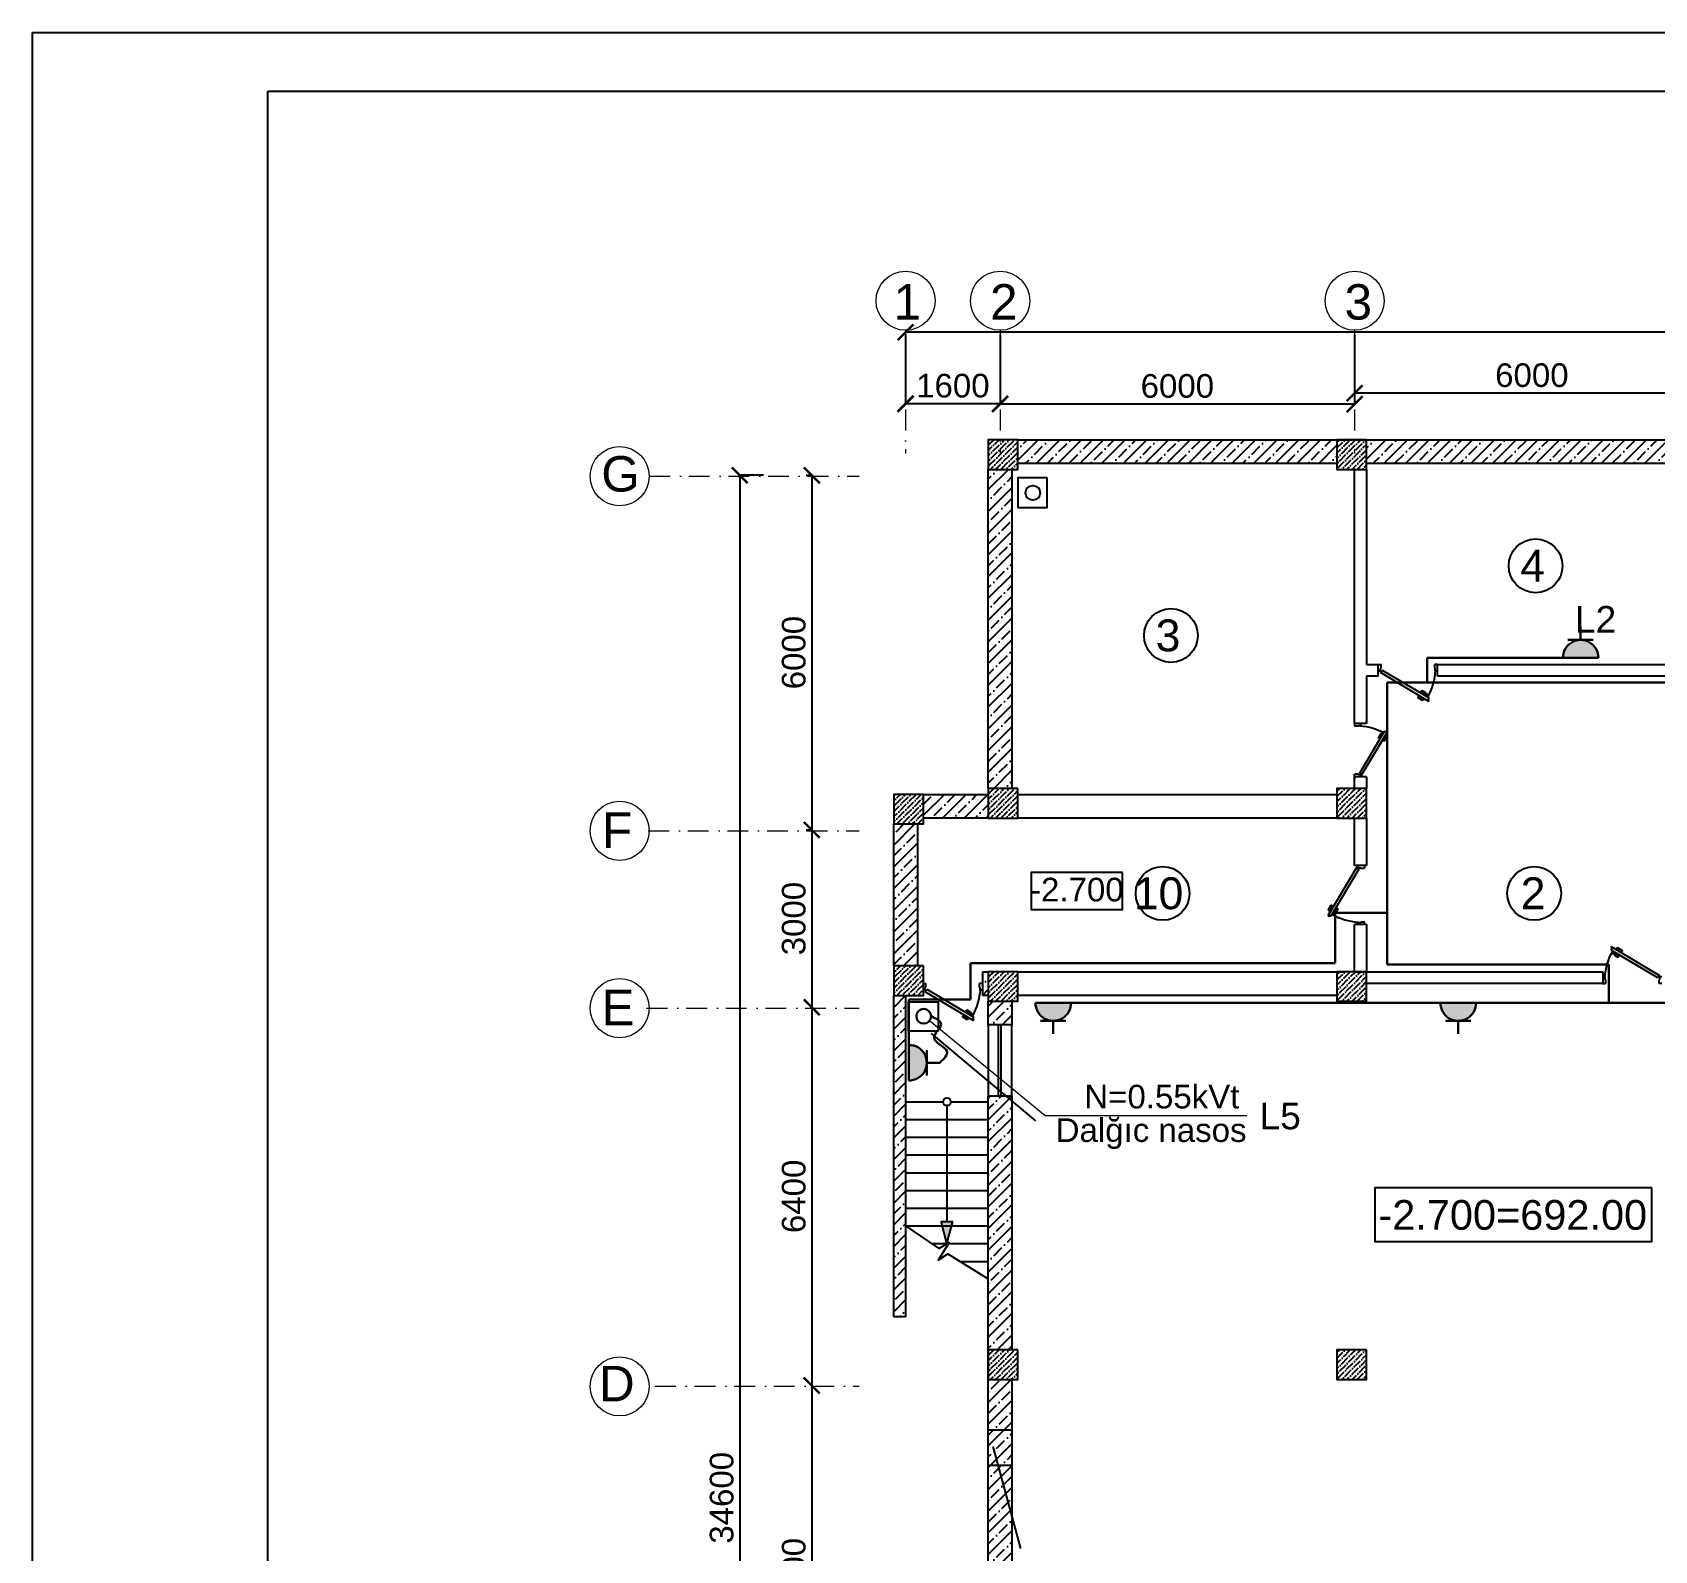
# Model space of a CAD drawing. Header units: millimetres. Extents: x 42452 to 2852333, y -419346 to 834876.
# Drawn here: x 2415634 to 2443090, y 450404 to 476089 of the extents above; entities that cross this region are included whole.
import ezdxf

# ---------------------------------------------------------------- set-up
doc = ezdxf.new("R2010")
doc.units = ezdxf.units.MM
doc.linetypes.add('Штрихпунктирная', pattern=[670.277762, 352.777767, -176.388884, 0, -141.111112])
for name, color, linetype, lineweight in [('-Sloy', 30, 'Continuous', 50), ('c_dv_l x_tti-25_Ном._пера__21_Ном._пера__21', 7, 'Continuous', 30), ('memar', 7, 'Continuous', 25), ('ДВЕРИ', 7, 'Continuous', 5), ('надписи', 5, 'Continuous', 30), ('розетки10А_1Р54', 94, 'Continuous', 30), ('Соедин_роз', 94, 'Continuous', 30)]:
    doc.layers.add(name, color=color, linetype=linetype, lineweight=lineweight)
doc.styles.add('Arial-300', font='arial.ttf', dxfattribs={"height": 300})
doc.styles.get("Standard").update_dxf_attribs({"font": 'arial.ttf'})
doc.styles.add('СГЕНЕРИР_СТИЛЬ_1', font='arial.ttf')
doc.dimstyles.new('razmeri a-g', dxfattribs={"dimtxt": 400, "dimasz": 270, "dimexe": 1.25, "dimexo": 0.625, "dimgap": 100, "dimtad": 1, "dimdec": 0, "dimtxsty": 'Standard', "dimblk": 'ARCHTICK', "dimcen": 2.5, "dimadec": 0, "dimazin": 0, "dimtfac": 1, "dimtdec": 0, "dimtmove": 0, "dimatfit": 3, "dimfxl": 1, "dimarcsym": 0})
pattern_1 = [(45, (3114210.17, 1822530.26), (-183.847756, 183.847756), []), (45, (3114118.24, 1822622.2), (-183.847756, 183.847756), [194.999993, -64.999998, 0, -64.999998])]

# ---------------------------------------------------------------- blocks, each defined once
blk = doc.blocks.new('qapi 700')
at = {"layer": 'ДВЕРИ', "color": 251, "lineweight": 25, "true_color": 0x636466}
for p, q in [((1281620, 90086), (1281659, 90086)), ((1281620, 89997), (1281651, 89997)), ((1281651, 89997), (1281651, 90034)), ((1281651, 90034), (1281659, 90034)), ((1281659, 90034), (1281659, 90086)), ((1282368, 90010), (1281735, 89633)), ((1282395, 89980), (1281741, 89591)), ((1282382, 89987), (1282368, 90010)), ((1282420, 90086), (1282380, 90086)), ((1282380, 90034), (1282380, 90085)), ((1282388, 90034), (1282380, 90034)), ((1282388, 89991), (1282382, 89987)), ((1282388, 89997), (1282388, 90034)), ((1282420, 89997), (1282388, 89997)), ((1282420, 89997), (1282388, 89997)), ((1282395, 89980), (1282388, 89991)), ((1281775, 89698), (1281826, 89728)), ((1281835, 89712), (1281794, 89687)), ((1281836, 89725), (1281838, 89722)), ((1281733, 89605), (1281747, 89613)), ((1281741, 89591), (1281733, 89605)), ((1281747, 89613), (1281735, 89633)), ((1281812, 89685), (1281762, 89656)), ((1281762, 89656), (1281765, 89651)), ((1281776, 89665), (1281770, 89676)), ((1281785, 89617), (1281787, 89613)), ((1281787, 89613), (1281837, 89642)), ((1281792, 89676), (1281793, 89674)), ((1281802, 89622), (1281809, 89609)), ((1281814, 89681), (1281812, 89685)), ((1281820, 89629), (1281818, 89631)), ((1281872, 89650), (1281831, 89626)), ((1281831, 89604), (1281881, 89634)), ((1281837, 89642), (1281835, 89646)), ((1281884, 89645), (1281883, 89647))]:
    blk.add_line(p, q, dxfattribs=at)
for centre, radius, start, end in [((1282471, 90052), 821, 183.4077, 209.5706), ((1281783, 89684), 15.9, 120.7133, 210.7133), ((1281830, 89721), 7.94, 30.7133, 120.7133), ((1281831, 89718), 7.94, 300.7133, 30.7133), ((1281798, 89680), 7.94, 120.7133, 210.7133), ((1281823, 89617), 15.9, 210.7133, 300.7133), ((1281827, 89633), 7.94, 210.7133, 300.7133), ((1281876, 89643), 7.94, 30.7133, 120.7133), ((1281877, 89641), 7.94, 300.7133, 30.7133)]:
    blk.add_arc(centre, radius, start, end, dxfattribs=at)
blk = doc.blocks.new('_ArchTick')
at = {"color": 0, "linetype": 'ByBlock', "const_width": 0.15}
blk.add_lwpolyline([(-0.5, -0.5), (0.5, 0.5)], dxfattribs=at)
blk = doc.blocks.new('*D138')
at = {"layer": 'Defpoints', "color": 0, "lineweight": 30, "transparency": 16777216}
for p in [(2430413, 471016), (2430413, 471016), (2475613, 471016)]:
    blk.add_point(p, dxfattribs=at)
at = {"layer": 'memar', "color": 0, "lineweight": -2, "transparency": 16777216}
for p, q in [((2430413, 471017), (2430413, 471018)), ((2475613, 471016), (2430413, 471016)), ((2475613, 471017), (2475613, 471018))]:
    blk.add_line(p, q, dxfattribs=at)
at = {"layer": 'memar', "color": 0, "lineweight": -2, "transparency": 16777216, "xscale": 270, "yscale": 270, "zscale": 270, "rotation": 180}
blk.add_blockref('_ArchTick', (2430413, 471016), dxfattribs=at)
at = {"layer": 'memar', "color": 0, "lineweight": -2, "transparency": 16777216, "xscale": 270, "yscale": 270, "zscale": 270}
blk.add_blockref('_ArchTick', (2475613, 471016), dxfattribs=at)
at = {"layer": 'memar', "color": 0, "lineweight": 15, "transparency": 16777216, "insert": (2453013, 471321), "char_height": 400, "attachment_point": 5}
blk.add_mtext('45200', dxfattribs=at)
blk = doc.blocks.new('*D142')
at = {"layer": 'Defpoints', "color": 0, "lineweight": 30, "transparency": 16777216}
for p in [(2438013, 470981), (2444013, 470993), (2438013, 469984)]:
    blk.add_point(p, dxfattribs=at)
at = {"layer": 'memar', "color": 0, "lineweight": -2, "transparency": 16777216}
for p, q in [((2438013, 470980), (2438013, 469983)), ((2444013, 470992), (2444013, 469983)), ((2444013, 469984), (2438013, 469984))]:
    blk.add_line(p, q, dxfattribs=at)
at = {"layer": 'memar', "color": 0, "lineweight": -2, "transparency": 16777216, "xscale": 270, "yscale": 270, "zscale": 270, "rotation": 180}
blk.add_blockref('_ArchTick', (2438013, 469984), dxfattribs=at)
at = {"layer": 'memar', "color": 0, "lineweight": -2, "transparency": 16777216, "xscale": 270, "yscale": 270, "zscale": 270}
blk.add_blockref('_ArchTick', (2444013, 469984), dxfattribs=at)
at = {"layer": 'memar', "color": 0, "lineweight": 15, "transparency": 16777216, "insert": (2441013, 470288), "char_height": 400, "attachment_point": 5}
blk.add_mtext('6000', dxfattribs=at)
blk = doc.blocks.new('*D143')
at = {"layer": 'Defpoints', "color": 0, "lineweight": 30, "transparency": 16777216}
for p in [(2432013, 470981), (2438013, 470981), (2432013, 469801)]:
    blk.add_point(p, dxfattribs=at)
at = {"layer": 'memar', "color": 0, "lineweight": -2, "transparency": 16777216}
for p, q in [((2432013, 470980), (2432013, 469800)), ((2438013, 470980), (2438013, 469800)), ((2438013, 469801), (2432013, 469801))]:
    blk.add_line(p, q, dxfattribs=at)
at = {"layer": 'memar', "color": 0, "lineweight": -2, "transparency": 16777216, "xscale": 270, "yscale": 270, "zscale": 270, "rotation": 180}
blk.add_blockref('_ArchTick', (2432013, 469801), dxfattribs=at)
at = {"layer": 'memar', "color": 0, "lineweight": -2, "transparency": 16777216, "xscale": 270, "yscale": 270, "zscale": 270}
blk.add_blockref('_ArchTick', (2438013, 469801), dxfattribs=at)
at = {"layer": 'memar', "color": 0, "lineweight": 15, "transparency": 16777216, "insert": (2435013, 470106), "char_height": 400, "attachment_point": 5}
blk.add_mtext('6000', dxfattribs=at)
blk = doc.blocks.new('*D144')
at = {"layer": 'Defpoints', "color": 0, "lineweight": 30, "transparency": 16777216}
for p in [(2430413, 470981), (2432013, 470981), (2430413, 469807)]:
    blk.add_point(p, dxfattribs=at)
at = {"layer": 'memar', "color": 0, "lineweight": -2, "transparency": 16777216}
for p, q in [((2430413, 470980), (2430413, 469806)), ((2432013, 470980), (2432013, 469806)), ((2432013, 469807), (2430413, 469807))]:
    blk.add_line(p, q, dxfattribs=at)
at = {"layer": 'memar', "color": 0, "lineweight": -2, "transparency": 16777216, "xscale": 270, "yscale": 270, "zscale": 270, "rotation": 180}
blk.add_blockref('_ArchTick', (2430413, 469807), dxfattribs=at)
at = {"layer": 'memar', "color": 0, "lineweight": -2, "transparency": 16777216, "xscale": 270, "yscale": 270, "zscale": 270}
blk.add_blockref('_ArchTick', (2432013, 469807), dxfattribs=at)
at = {"layer": 'memar', "color": 0, "lineweight": 15, "transparency": 16777216, "insert": (2431213, 470111), "char_height": 400, "attachment_point": 5}
blk.add_mtext('1600', dxfattribs=at)
blk = doc.blocks.new('*D119')
at = {"layer": 'Defpoints', "color": 0, "lineweight": 30, "transparency": 16777216}
for p in [(2428010, 468597), (2427605, 433998), (2428010, 433998)]:
    blk.add_point(p, dxfattribs=at)
at = {"layer": 'memar', "color": 0, "lineweight": -2, "transparency": 16777216}
for p, q in [((2428009, 468597), (2427604, 468597)), ((2427605, 468597), (2427605, 433998)), ((2428009, 433998), (2427604, 433998))]:
    blk.add_line(p, q, dxfattribs=at)
at = {"layer": 'memar', "color": 0, "lineweight": -2, "transparency": 16777216, "xscale": 270, "yscale": 270, "zscale": 270}
for p, rotation in [((2427605, 468597), 90), ((2427605, 433998), 270)]:
    blk.add_blockref('_ArchTick', p, dxfattribs=dict(at, rotation=rotation))
at = {"layer": 'memar', "color": 0, "lineweight": 15, "transparency": 16777216, "insert": (2427301, 451297), "char_height": 400, "attachment_point": 5, "rotation": 90}
blk.add_mtext('34600', dxfattribs=at)
blk = doc.blocks.new('*D120')
at = {"layer": 'Defpoints', "color": 0, "lineweight": 30, "transparency": 16777216}
for p in [(2428727, 468597), (2428727, 462597), (2428825, 462597)]:
    blk.add_point(p, dxfattribs=at)
at = {"layer": 'memar', "color": 0, "lineweight": -2, "transparency": 16777216}
for p, q in [((2428728, 468597), (2428826, 468597)), ((2428825, 468597), (2428825, 462597)), ((2428728, 462597), (2428826, 462597))]:
    blk.add_line(p, q, dxfattribs=at)
at = {"layer": 'memar', "color": 0, "lineweight": -2, "transparency": 16777216, "xscale": 270, "yscale": 270, "zscale": 270}
for p, rotation in [((2428825, 468597), 90), ((2428825, 462597), 270)]:
    blk.add_blockref('_ArchTick', p, dxfattribs=dict(at, rotation=rotation))
at = {"layer": 'memar', "color": 0, "lineweight": 15, "transparency": 16777216, "insert": (2428521, 465597), "char_height": 400, "attachment_point": 5, "rotation": 90}
blk.add_mtext('6000', dxfattribs=at)
blk = doc.blocks.new('*D121')
at = {"layer": 'Defpoints', "color": 0, "lineweight": 30, "transparency": 16777216}
for p in [(2428727, 462597), (2428825, 459597), (2428825, 459597)]:
    blk.add_point(p, dxfattribs=at)
at = {"layer": 'memar', "color": 0, "lineweight": -2, "transparency": 16777216}
for p, q in [((2428728, 462597), (2428826, 462597)), ((2428825, 462597), (2428825, 459597)), ((2428826, 459597), (2428826, 459597))]:
    blk.add_line(p, q, dxfattribs=at)
at = {"layer": 'memar', "color": 0, "lineweight": -2, "transparency": 16777216, "xscale": 270, "yscale": 270, "zscale": 270}
for p, rotation in [((2428825, 462597), 90), ((2428825, 459597), 270)]:
    blk.add_blockref('_ArchTick', p, dxfattribs=dict(at, rotation=rotation))
at = {"layer": 'memar', "color": 0, "lineweight": 15, "transparency": 16777216, "insert": (2428521, 461097), "char_height": 400, "attachment_point": 5, "rotation": 90}
blk.add_mtext('3000', dxfattribs=at)
blk = doc.blocks.new('*D122')
at = {"layer": 'Defpoints', "color": 0, "lineweight": 30, "transparency": 16777216}
for p in [(2428825, 459597), (2428825, 453197), (2428825, 453197)]:
    blk.add_point(p, dxfattribs=at)
at = {"layer": 'memar', "color": 0, "lineweight": -2, "transparency": 16777216}
for p, q in [((2428825, 459597), (2428825, 453197)), ((2428826, 459597), (2428826, 459597)), ((2428826, 453197), (2428826, 453197))]:
    blk.add_line(p, q, dxfattribs=at)
at = {"layer": 'memar', "color": 0, "lineweight": -2, "transparency": 16777216, "xscale": 270, "yscale": 270, "zscale": 270}
for p, rotation in [((2428825, 459597), 90), ((2428825, 453197), 270)]:
    blk.add_blockref('_ArchTick', p, dxfattribs=dict(at, rotation=rotation))
at = {"layer": 'memar', "color": 0, "lineweight": 15, "transparency": 16777216, "insert": (2428521, 456397), "char_height": 400, "attachment_point": 5, "rotation": 90}
blk.add_mtext('6400', dxfattribs=at)
blk = doc.blocks.new('*D123')
at = {"layer": 'Defpoints', "color": 0, "lineweight": 30, "transparency": 16777216}
for p in [(2428825, 453197), (2428352, 446797), (2428825, 446797)]:
    blk.add_point(p, dxfattribs=at)
at = {"layer": 'memar', "color": 0, "lineweight": -2, "transparency": 16777216}
for p, q in [((2428825, 453197), (2428825, 446797)), ((2428826, 453197), (2428826, 453197)), ((2428353, 446797), (2428826, 446797))]:
    blk.add_line(p, q, dxfattribs=at)
at = {"layer": 'memar', "color": 0, "lineweight": -2, "transparency": 16777216, "xscale": 270, "yscale": 270, "zscale": 270}
for p, rotation in [((2428825, 453197), 90), ((2428825, 446797), 270)]:
    blk.add_blockref('_ArchTick', p, dxfattribs=dict(at, rotation=rotation))
at = {"layer": 'memar', "color": 0, "lineweight": 15, "transparency": 16777216, "insert": (2428521, 449997), "char_height": 400, "attachment_point": 5, "rotation": 90}
blk.add_mtext('6400', dxfattribs=at)
blk = doc.blocks.new('10А_1Р54')
at = {"layer": 'розетки10А_1Р54'}
h = blk.add_hatch(color=256, dxfattribs=at)
h.paths.add_polyline_path([(0, 305, 0.419025), (-300, 0), (0, 0)])
h.paths.add_polyline_path([(0, 305), (0, 0), (300, 0, 0.419025)])
for p, q in [((-215, 305), (215, 305)), ((0, 305), (0, 524)), ((-300, 0), (300, 0))]:
    blk.add_line(p, q, dxfattribs=at)
blk.add_arc((0, 5), 300, 359.0604, 180.9396, dxfattribs=at)

msp = doc.modelspace()

# ---------------------------------------------------------------- hatches: boundary and pattern name
at = {"layer": 'memar', "lineweight": 25}
h = msp.add_hatch(dxfattribs=at)
h.set_pattern_fill('ANSI36', color=256, scale=500)
h.set_pattern_definition([(45, (838844.71, 2751611.143), (33.1456304, 121.533978), [156.25, -31.25, 0, -31.25])])
h.paths.add_polyline_path([(2431813.10981, 469197.47943), (2431813.10981, 468697.47943), (2432313.10981, 468697.47943), (2432313.10981, 469197.47943)])
at = {"layer": 'memar', "linetype": 'Continuous', "lineweight": 25, "true_color": 0x000000}
h = msp.add_hatch(dxfattribs=at)
h.set_pattern_fill('ЖЕЛЕЗОБЕТОН', color=18, style=0, pattern_type=2)
h.set_pattern_definition(pattern_1)
h.paths.add_polyline_path([(2432313.10981, 468797.47943), (2432313.10981, 469197.47943), (2437713.30474, 469197.47943), (2437713.30474, 468797.47943)])
at = {"layer": 'memar', "lineweight": 25}
h = msp.add_hatch(dxfattribs=at)
h.set_pattern_fill('ANSI36', color=256, scale=500)
h.set_pattern_definition([(45, (832944.517, 2751611.143), (33.1456304, 121.533978), [156.25, -31.25, 0, -31.25])])
h.paths.add_polyline_path([(2437713.30474, 469197.47943), (2437713.30474, 468697.47943), (2438213.30474, 468697.47943), (2438213.30474, 469197.47943)])
at = {"layer": 'memar', "linetype": 'Continuous', "lineweight": 25, "true_color": 0x000000}
h = msp.add_hatch(dxfattribs=at)
h.set_pattern_fill('ЖЕЛЕЗОБЕТОН', color=18, style=0, pattern_type=2)
h.set_pattern_definition(pattern_1)
h.paths.add_polyline_path([(2438213.30474, 468797.47943), (2438213.30474, 469197.47943), (2443763.10981, 469197.47943), (2443763.10981, 468797.47943)])
h = msp.add_hatch(dxfattribs=at)
h.set_pattern_fill('ЖЕЛЕЗОБЕТОН', color=18, style=0, pattern_type=2)
h.set_pattern_definition(pattern_1)
h.paths.add_polyline_path([(2432213.30474, 463297.47374), (2431813.30474, 463297.47374), (2431813.30474, 468697.47943), (2432213.30474, 468697.47943)])
at = {"layer": 'memar', "lineweight": 25}
h = msp.add_hatch(dxfattribs=at)
h.set_pattern_fill('ANSI36', color=256, scale=500)
h.set_pattern_definition([(45, (840444.517, 2745611.14), (33.1456304, 121.533978), [156.25, -31.25, 0, -31.25])])
h.paths.add_polyline_path([(2430213.30474, 463197.47374), (2430213.30474, 462697.47374), (2430713.30474, 462697.47374), (2430713.30474, 463197.47374)])
at = {"layer": 'memar', "linetype": 'Continuous', "lineweight": 25, "true_color": 0x000000}
h = msp.add_hatch(dxfattribs=at)
h.set_pattern_fill('ЖЕЛЕЗОБЕТОН', color=18, style=0, pattern_type=2)
h.set_pattern_definition(pattern_1)
h.paths.add_polyline_path([(2430713.10981, 462797.47374), (2430713.10981, 463197.47374), (2431813.28611, 463197.47374), (2431813.28611, 462797.47374)])
at = {"layer": 'memar', "lineweight": 25}
h = msp.add_hatch(dxfattribs=at)
h.set_pattern_fill('ANSI36', color=256, scale=500)
h.set_pattern_definition([(45, (838844.517, 2745711.14), (33.1456304, 121.533978), [156.25, -31.25, 0, -31.25])])
h.paths.add_polyline_path([(2431813.30474, 463297.47374), (2431813.30474, 462797.47374), (2432313.30474, 462797.47374), (2432313.30474, 463297.47374)])
h = msp.add_hatch(dxfattribs=at)
h.set_pattern_fill('ANSI36', color=256, scale=500)
h.set_pattern_definition([(45, (832944.517, 2745711.14), (33.1456304, 121.533978), [156.25, -31.25, 0, -31.25])])
h.paths.add_polyline_path([(2437713.30474, 463297.47374), (2437713.30474, 462797.47374), (2438213.30474, 462797.47374), (2438213.30474, 463297.47374)])
at = {"layer": 'memar', "linetype": 'Continuous', "lineweight": 25, "true_color": 0x000000}
h = msp.add_hatch(dxfattribs=at)
h.set_pattern_fill('ЖЕЛЕЗОБЕТОН', color=18, style=0, pattern_type=2)
h.set_pattern_definition(pattern_1)
h.paths.add_polyline_path([(2430613.10996, 460297.47374), (2430213.30474, 460297.47374), (2430213.30474, 462697.47374), (2430613.10996, 462697.47374)])
at = {"layer": 'memar', "lineweight": 25}
h = msp.add_hatch(dxfattribs=at)
h.set_pattern_fill('ANSI36', color=256, scale=500)
h.set_pattern_definition([(45, (840444.517, 2742711.14), (33.1456304, 121.533978), [156.25, -31.25, 0, -31.25])])
h.paths.add_polyline_path([(2430213.30474, 460297.47374), (2430213.30474, 459797.47374), (2430713.30474, 459797.47374), (2430713.30474, 460297.47374)])
at = {"layer": 'memar', "linetype": 'Continuous', "lineweight": 25, "true_color": 0x000000}
h = msp.add_hatch(dxfattribs=at)
h.set_pattern_fill('ЖЕЛЕЗОБЕТОН', color=18, style=0, pattern_type=2)
h.set_pattern_definition(pattern_1)
h.paths.add_polyline_path([(2431813.10981, 459797.47374), (2431713.30474, 459797.47374), (2431713.30474, 459912.47374), (2431713.30474, 460197.47374), (2431813.10981, 460197.47374)])
at = {"layer": 'memar', "lineweight": 25}
h = msp.add_hatch(dxfattribs=at)
h.set_pattern_fill('ANSI36', color=256, scale=500)
h.set_pattern_definition([(45, (838844.517, 2742611.14), (33.1456304, 121.533978), [156.25, -31.25, 0, -31.25])])
h.paths.add_polyline_path([(2431813.30474, 460197.47374), (2431813.30474, 459697.47374), (2432313.30474, 459697.47374), (2432313.30474, 460197.47374)])
h = msp.add_hatch(dxfattribs=at)
h.set_pattern_fill('ANSI36', color=256, scale=500)
h.set_pattern_definition([(45, (832944.71, 2742611.14), (33.1456304, 121.533978), [156.25, -31.25, 0, -31.25])])
h.paths.add_polyline_path([(2437713.10981, 460197.47374), (2437713.10981, 459697.47374), (2438213.10981, 459697.47374), (2438213.10981, 460197.47374)])
at = {"layer": 'memar', "linetype": 'Continuous', "lineweight": 25, "true_color": 0x000000}
h = msp.add_hatch(dxfattribs=at)
h.set_pattern_fill('ЖЕЛЕЗОБЕТОН', color=18, style=0, pattern_type=2)
h.set_pattern_definition([(45, (3159610.54, 1822530.26), (-183.847756, 183.847756), []), (45, (3159518.61, 1822622.2), (-183.847756, 183.847756), [194.999993, -64.999998, 0, -64.999998])])
h.paths.add_polyline_path([(2430213.10996, 459797.47374), (2430413.10996, 459797.47374), (2430413.10996, 454357.47374), (2430213.10996, 454357.47374)])
h = msp.add_hatch(dxfattribs=at)
h.set_pattern_fill('ЖЕЛЕЗОБЕТОН', color=18, style=0, pattern_type=2)
h.set_pattern_definition([(45, (3114210.17, 1822430.26), (-183.847756, 183.847756), []), (45, (3114118.24, 1822522.2), (-183.847756, 183.847756), [194.999993, -64.999998, 0, -64.999998])])
h.paths.add_polyline_path([(2431813.10996, 459697.47374), (2432213.10996, 459697.47374), (2432213.10996, 459297.47374), (2431983.10996, 459297.47374), (2431933.10996, 459297.47374), (2431813.10996, 459297.47374)])
h = msp.add_hatch(dxfattribs=at)
h.set_pattern_fill('ЖЕЛЕЗОБЕТОН', color=18, style=0, pattern_type=2)
h.set_pattern_definition(pattern_1)
h.paths.add_polyline_path([(2432213.10996, 453797.47374), (2431813.10996, 453797.47374), (2431813.10996, 458097.47374), (2431933.10996, 458097.47374), (2431983.10996, 458097.47374), (2432213.10996, 458097.47374)])
msp.add_hatch(color=18, dxfattribs=at).paths.add_polyline_path([(2431113.10981, 455597.47374), (2431213.10981, 455970.67874), (2431013.10981, 455970.67874)])
at = {"layer": 'memar', "lineweight": 25}
h = msp.add_hatch(dxfattribs=at)
h.set_pattern_fill('ANSI36', color=256, scale=500)
h.set_pattern_definition([(45, (838844.71, 2736211.14), (33.1456304, 121.533978), [156.25, -31.25, 0, -31.25])])
h.paths.add_polyline_path([(2431813.10996, 453797.47374), (2431813.10996, 453297.47374), (2432313.10996, 453297.47374), (2432313.10996, 453797.47374)])
h = msp.add_hatch(dxfattribs=at)
h.set_pattern_fill('ANSI36', color=256, scale=500)
h.set_pattern_definition([(45, (832944.71, 2736211.14), (33.1456304, 121.533978), [156.25, -31.25, 0, -31.25])])
h.paths.add_polyline_path([(2437713.10981, 453797.47374), (2437713.10981, 453297.47374), (2438213.10981, 453297.47374), (2438213.10981, 453797.47374)])
at = {"layer": 'memar', "linetype": 'Continuous', "lineweight": 25, "true_color": 0x000000}
h = msp.add_hatch(dxfattribs=at)
h.set_pattern_fill('ЖЕЛЕЗОБЕТОН', color=18, style=0, pattern_type=2)
h.set_pattern_definition(pattern_1)
h.paths.add_polyline_path([(2432213.10996, 447397.47374), (2431813.10996, 447397.47374), (2431813.10996, 453297.47374), (2432213.10996, 453297.47374)])

# ---------------------------------------------------------------- linework, layer by layer
at = {"color": 1, "lineweight": 15}
for p, q in [((2432773.04369, 457757.60886), (2430815.03487, 459365.60449)), ((2436189.32578, 457757.60886), (2432773.04369, 457757.60886))]:
    msp.add_line(p, q, dxfattribs=at)
at = {"color": 0}
msp.add_lwpolyline([(2430962.13204, 459190.71715), (2430462.13204, 459190.71715), (2430462.13204, 459690.71715), (2430962.13204, 459690.71715)], close=True, dxfattribs=at)
at = {"color": 0, "lineweight": 30}
msp.add_circle((2430719.03181, 459444.44607), 124.22794, dxfattribs=at)
at = {"layer": 'c_dv_l x_tti-25_Ном._пера__21_Ном._пера__21', "linetype": 'Continuous', "lineweight": 25, "flags": 128}
for points in [[(2415634.38163, 476089.14619), (2499241.93363, 476089.14619), (2499241.93363, 416966.66299), (2415634.38163, 416966.66299)], [(2419615.69363, 475093.81819), (2498246.60563, 475093.81819), (2498246.60563, 417961.99099), (2419615.69363, 417961.99099)]]:
    msp.add_lwpolyline(points, close=True, dxfattribs=at)
at = {"layer": 'memar', "linetype": 'Штрихпунктирная', "lineweight": 15}
for p, q in [((2426073.4413, 468582.97566), (2429629.47386, 468582.97566)), ((2426056.14553, 462582.96997), (2429629.47386, 462582.96997)), ((2426029.03362, 459582.96997), (2429629.47386, 459582.96997)), ((2426171.04703, 453182.96997), (2429629.47386, 453182.96997))]:
    msp.add_line(p, q, dxfattribs=at)
at = {"layer": 'memar', "color": 0, "lineweight": 25}
for p, q in [((2438413.49952, 465197.47374), (2438413.49952, 465397.47374)), ((2439413.49952, 465197.47374), (2439413.49952, 465397.47374)), ((2438013.49952, 464397.15345), (2438013.49952, 464434.15345)), ((2438098.49952, 464397.15345), (2438013.49952, 464397.15345)), ((2438213.49952, 464397.15345), (2438098.49952, 464397.15345)), ((2438213.49952, 464397.15345), (2438213.49952, 464434.15345)), ((2438013.49952, 463497.15345), (2438013.49952, 463460.15345)), ((2438098.49952, 463497.15345), (2438013.49952, 463497.15345)), ((2438213.49952, 463497.15345), (2438098.49952, 463497.15345)), ((2438213.49952, 463497.15345), (2438213.49952, 463460.15345)), ((2438213.49952, 461997.26479), (2438013.49952, 461997.26479)), ((2438213.49952, 460997.26479), (2438013.49952, 460997.26479)), ((2432203.02801, 452441.66598), (2431803.02801, 452441.66598)), ((2432213.30474, 451842.85653), (2431813.30474, 451842.85653))]:
    msp.add_line(p, q, dxfattribs=at)
at = {"layer": 'memar', "color": 18, "lineweight": 25, "true_color": 0x000000}
for p, q in [((2432618.58152, 457676.3417), (2430849.26795, 459151.11051)), ((2432363.26125, 450437.05099), (2431893.74193, 452166.40943))]:
    msp.add_line(p, q, dxfattribs=at)
at = {"layer": 'memar', "linetype": 'Continuous', "lineweight": 25}
for p, q in [((2430413.10981, 457997.47374), (2431047.31, 457997.47374)), ((2431178.90963, 457997.47374), (2431813.10981, 457997.47374)), ((2430413.10981, 457697.47374), (2431813.10981, 457697.47374)), ((2431113.10981, 457931.67393), (2431113.10981, 455970.67874)), ((2430413.10981, 457397.47374), (2431813.10981, 457397.47374)), ((2430413.10981, 457097.47374), (2431813.10981, 457097.47374)), ((2430413.10981, 456797.47374), (2431813.10981, 456797.47374)), ((2430413.10981, 456497.47374), (2431813.10981, 456497.47374)), ((2430413.10981, 456197.47374), (2431813.10981, 456197.47374)), ((2430413.10981, 455897.47374), (2431813.10981, 455897.47374)), ((2431113.10981, 455597.47374), (2431013.10981, 455970.67874)), ((2431013.10981, 455970.67874), (2431213.10981, 455970.67874)), ((2431113.10981, 455597.47374), (2431213.10981, 455970.67874)), ((2430856.08482, 455597.47374), (2431113.21603, 455597.47374)), ((2431135.42498, 455597.47374), (2431813.10981, 455597.47374)), ((2431332.48546, 455297.47374), (2431813.10981, 455297.47374))]:
    msp.add_line(p, q, dxfattribs=at)
at = {"layer": 'memar', "linetype": 'Штрихпунктирная', "lineweight": 15, "flags": 128}
for points in [[(2430413.10996, 471049.62075), (2430413.10996, 468964.20632)], [(2432013.10996, 471049.62075), (2432013.10996, 468964.20632)], [(2438013.10996, 471049.62075), (2438013.10996, 468964.20632)]]:
    msp.add_lwpolyline(points, dxfattribs=at)
at = {"layer": 'memar', "color": 3, "lineweight": 25}
for points in [[(2432313.10981, 469197.47943), (2431813.10981, 469197.47943), (2431813.10981, 468697.47943), (2432313.10981, 468697.47943)], [(2438213.30474, 469197.47943), (2437713.30474, 469197.47943), (2437713.30474, 468697.47943), (2438213.30474, 468697.47943)], [(2430713.30474, 463197.47374), (2430213.30474, 463197.47374), (2430213.30474, 462697.47374), (2430713.30474, 462697.47374)], [(2432313.30474, 463297.47374), (2431813.30474, 463297.47374), (2431813.30474, 462797.47374), (2432313.30474, 462797.47374)], [(2438213.30474, 463297.47374), (2437713.30474, 463297.47374), (2437713.30474, 462797.47374), (2438213.30474, 462797.47374)], [(2430713.30474, 460297.47374), (2430213.30474, 460297.47374), (2430213.30474, 459797.47374), (2430713.30474, 459797.47374)], [(2432313.30474, 460197.47374), (2431813.30474, 460197.47374), (2431813.30474, 459697.47374), (2432313.30474, 459697.47374)], [(2438213.10981, 460197.47374), (2437713.10981, 460197.47374), (2437713.10981, 459697.47374), (2438213.10981, 459697.47374)], [(2432313.10996, 453797.47374), (2431813.10996, 453797.47374), (2431813.10996, 453297.47374), (2432313.10996, 453297.47374)], [(2438213.10981, 453797.47374), (2437713.10981, 453797.47374), (2437713.10981, 453297.47374), (2438213.10981, 453297.47374)]]:
    msp.add_lwpolyline(points, close=True, dxfattribs=at)
at = {"layer": 'memar', "color": 0, "lineweight": 25}
for points in [[(2432313.10981, 469197.47943), (2473713.10981, 469197.47943)], [(2431813.30474, 463297.47374), (2431813.30474, 468697.47943)], [(2432213.30474, 468697.47943), (2432213.30474, 463297.47374)], [(2437713.30474, 468797.47943), (2432313.10981, 468797.47943)], [(2438013.49952, 464397.15346), (2438013.49952, 468697.47943)], [(2443713.30474, 468797.47943), (2438213.30474, 468797.47943)], [(2438213.49952, 468697.47943), (2438213.49952, 465397.47374)], [(2438213.49952, 465397.47374), (2438413.49952, 465397.47374)], [(2439413.49952, 465397.47374), (2443813.30474, 465397.47374)], [(2438213.49952, 465197.47374), (2438213.49952, 464397.15346)], [(2438413.49952, 465197.47374), (2438213.49952, 465197.47374)], [(2444413.30474, 465197.47374), (2439413.49952, 465197.47374)], [(2438013.49952, 463297.47374), (2438013.49952, 463497.15343)], [(2438213.49952, 463497.15343), (2438213.49952, 463297.47374)], [(2430713.30474, 463197.47374), (2431813.28611, 463197.47374)], [(2432313.48104, 463197.47374), (2437713.30474, 463197.47374)], [(2430213.30474, 460297.47374), (2430213.30474, 462697.47374)], [(2430613.10996, 462697.47374), (2430613.10996, 460297.47374)], [(2431813.30474, 462797.47374), (2430713.10981, 462797.47374)], [(2437763.30474, 462797.47374), (2432313.48104, 462797.47374)], [(2438013.49952, 461997.26479), (2438013.49952, 462797.47374)], [(2438213.49952, 462797.47374), (2438213.49952, 461997.26479)], [(2438013.49952, 460197.47374), (2438013.49952, 460997.26479)], [(2438213.49952, 460997.26479), (2438213.49952, 460197.47374)], [(2431713.30474, 460197.47374), (2431813.30474, 460197.47374)], [(2431713.30474, 460197.47374), (2431713.30474, 459797.47374)], [(2442213.54089, 460197.47374), (2442213.54089, 459997.47374)], [(2430213.10996, 454357.47374), (2430213.10996, 459797.47374)], [(2430413.10996, 459797.47374), (2430413.10996, 454357.47374)], [(2431813.10981, 459797.47374), (2431713.30474, 459797.47374)], [(2430413.10996, 454357.47374), (2430213.10996, 454357.47374)]]:
    msp.add_lwpolyline(points, dxfattribs=at)
for points in [[(2432810.00685, 468554.01682), (2432310.00685, 468554.01682), (2432310.00685, 468054.01682), (2432810.00685, 468054.01682)], [(2431813.10996, 459297.47374), (2431813.10996, 458097.47374), (2432213.10996, 458097.47374), (2432213.10996, 459297.47374)]]:
    msp.add_lwpolyline(points, close=True, dxfattribs=at)
at = {"layer": 'memar', "linetype": 'Continuous', "lineweight": 25, "flags": 128}
msp.add_lwpolyline([(2434086.66083, 461879.08642), (2432536.02872, 461879.08642), (2432536.02872, 461250.51463), (2434086.66083, 461250.51463)], close=True, dxfattribs=at)
at = {"layer": 'memar', "color": 0, "lineweight": 25, "flags": 128}
for points in [[(2432313.30474, 460197.47374), (2437813.30474, 460197.47374)], [(2438013.30474, 460197.47374), (2442213.54089, 460197.47374)], [(2442213.54089, 459997.47374), (2438213.10981, 459997.47374)], [(2431813.10996, 459297.47374), (2431813.10996, 459697.47374)], [(2432213.10996, 459697.47374), (2432213.10996, 459297.47374)], [(2437713.10981, 459797.47374), (2432313.10981, 459797.47374)], [(2431813.10996, 434597.47374), (2431813.10996, 458097.47374)], [(2432213.10996, 458097.47374), (2432213.10996, 453797.47374)], [(2432213.10996, 453297.47374), (2432213.10996, 447397.47374)]]:
    msp.add_lwpolyline(points, dxfattribs=at)
at = {"layer": 'memar', "color": 146, "lineweight": 25, "true_color": 0x105689}
msp.add_lwpolyline([(2431981.97255, 458097.47374), (2432031.97255, 458097.47374), (2432031.97255, 459297.47374), (2431981.97255, 459297.47374)], close=True, dxfattribs=at)
at = {"layer": 'memar', "color": 1, "linetype": 'Continuous', "lineweight": 25, "flags": 128}
msp.add_lwpolyline([(2443041.89697, 456540.9409), (2438355.92117, 456540.9409), (2438355.92117, 455633.06685), (2443041.89697, 455633.06685)], close=True, dxfattribs=at)
at = {"layer": 'memar', "lineweight": 25}
msp.add_lwpolyline([(2430413.10981, 455897.47374), (2430975.17659, 455516.82013), (2431147.8461, 455617.70738), (2430963.36127, 455317.18698), (2431127.83262, 455423.10695), (2431813.10981, 455002.42588)], dxfattribs=at)
at = {"layer": 'memar', "linetype": 'Continuous', "lineweight": 15}
for centre in [(2430413.10955, 471549.62076), (2432013.10955, 471549.62076), (2438013.10955, 471549.62076), (2425573.44288, 468581.72011), (2425573.44288, 462581.71442), (2425573.44288, 459581.71442), (2425573.24795, 453181.71442)]:
    msp.add_circle(centre, 500, dxfattribs=at)
at = {"layer": 'memar', "color": 0, "lineweight": 25}
for centre, radius in [((2432566.90661, 468300.28791), 124.22794), ((2441076.09045, 467064.21244), 454.87332), ((2434904.30582, 465885.72652), 454.87332), ((2434763.33244, 461522.83456), 454.87332), ((2441052.09615, 461522.83456), 454.87332)]:
    msp.add_circle(centre, radius, dxfattribs=at)
at = {"layer": 'memar', "linetype": 'Continuous', "lineweight": 25}
msp.add_circle((2431113.10981, 457997.47374), 65.79981, dxfattribs=at)
at = {"layer": 'Соедин_роз'}
for p, q in [((2441988.51193, 465506.05736), (2439242.63462, 465506.05736)), ((2439242.63462, 465506.05736), (2439242.63462, 465092.37465)), ((2458050.15512, 465092.37465), (2438562.23255, 465092.37465)), ((2438562.23255, 465092.37465), (2438562.23255, 460319.80107)), ((2437683.41415, 460344.20251), (2437683.41415, 461191.93916)), ((2437683.41415, 461191.93916), (2438562.23255, 461191.93916)), ((2431510.31032, 459728.87965), (2431510.31032, 460344.20251)), ((2431510.31032, 460344.20251), (2437683.41415, 460344.20251)), ((2438562.23255, 460319.80107), (2442313.32802, 460319.80107)), ((2442313.32802, 460319.80107), (2442313.32802, 459672.46324)), ((2430466.7301, 458657.1939), (2430466.7301, 459728.87965)), ((2430466.7301, 459728.87965), (2431510.31032, 459728.87965)), ((2432846.7192, 459672.46324), (2443661.34365, 459672.46324))]:
    msp.add_line(p, q, dxfattribs=at)
msp.add_open_spline([(2430990.68411, 458657.1939), (2431060.66458, 458722.80467), (2431230.97014, 458882.47609), (2430743.88993, 459042.79991), (2431112.48715, 459318.14877), (2430928.26034, 459404.57143), (2430843.25975, 459444.44607)], degree=3, knots=[0, 0, 0, 0, 226.035958762, 550.0846797429, 803.5568266789, 1020.6898180077, 1020.6898180077, 1020.6898180077, 1020.6898180077], dxfattribs=at)

# ---------------------------------------------------------------- block references
at = {"layer": 'memar', "lineweight": 25}
for p, xscale, yscale, zscale in [((4047837.08658, 352340.76338), -1.254989851174976, 1.254989851174976, 1.254989851174976), ((4044032.42021, 346666.66392), -1.258032501490013, 1.258032501490013, 1.258032501490013)]:
    msp.add_blockref('qapi 700', p, dxfattribs=dict(at, xscale=xscale, yscale=yscale, zscale=zscale))
for p, xscale, yscale, zscale, rotation in [((2539075.6, 1902170.96371), -1.121843277023546, 1.121843277023546, 1.121843277023546, 90), ((2324850.01038, -1151328.27668), -1.258032501490013, 1.258032501490013, 1.258032501490013, 270), ((836910.4287, 572834.8138), -1.252554723711145, 1.252554723711145, 1.252554723711145, 180)]:
    msp.add_blockref('qapi 700', p, dxfattribs=dict(at, xscale=xscale, yscale=yscale, zscale=zscale, rotation=rotation))
at = {"layer": 'розетки10А_1Р54', "xscale": -1}
msp.add_blockref('10А_1Р54', (2441838.30745, 465506.05736), dxfattribs=at)
at = {"layer": 'розетки10А_1Р54'}
for p, rotation in [((2432912.16709, 459672.46324), 180), ((2439766.5656, 459672.46324), 180), ((2430466.7301, 458657.1939), 270)]:
    msp.add_blockref('10А_1Р54', p, dxfattribs=dict(at, rotation=rotation))

# ---------------------------------------------------------------- texts
at = {"layer": '-Sloy', "color": 1, "attachment_point": 9, "style": 'Arial-300'}
for s, insert, char_height, width in [('{\\fArial|b0|i0|c238|p34; N=0.55kVt}', (2436062.8857, 457878.96944), 400, 2809.5061329), ('{\\fArial|b0|i0|c238|p34; \\H1.3333x;Dalğıc nasos}', (2436183.53197, 457196.79649), 300, 4631.2204647)]:
    msp.add_mtext(s, dxfattribs=dict(at, insert=insert, char_height=char_height, width=width))
at = {"layer": 'memar', "lineweight": 15, "style": 'СГЕНЕРИР_СТИЛЬ_1'}
for s, p in [('G', (2425262.70149, 468321.0976)), ('F', (2425273.41685, 462292.70718)), ('E', (2425267.36694, 459292.70718)), ('D', (2425222.15155, 452929.55319))]:
    msp.add_text(s, height=600, dxfattribs=at).set_placement(p)
at = {"layer": 'memar', "linetype": 'Continuous', "lineweight": 15, "char_height": 600, "attachment_point": 1, "style": 'СГЕНЕРИР_СТИЛЬ_1'}
for s, insert in [('{\\fArial|b0|i0|c238|p38;1}', (2430208.09987, 471830.52255)), ('2', (2431842.87145, 471830.52255)), ('3', (2437842.87145, 471830.52255))]:
    msp.add_mtext(s, dxfattribs=dict(at, insert=insert))
at = {"layer": 'memar', "linetype": 'Continuous', "lineweight": 25, "style": 'СГЕНЕРИР_СТИЛЬ_1'}
for s, insert, char_height, attachment_point in [('4', (2441236.36065, 467336.05238), 540, 3), ('3', (2435064.57602, 466157.56647), 540, 3), ('10', (2435114.12684, 461794.67451), 540, 3), ('2', (2441243.25369, 461794.67451), 540, 3), ('{-2.700}', (2433311.34478, 461584.36642), 400, 5), ('-2.700=692.00', (2440689.84117, 456079.40842), 502.6040599, 5)]:
    msp.add_mtext(s, dxfattribs=dict(at, insert=insert, char_height=char_height, attachment_point=attachment_point))
at = {"layer": 'надписи', "color": 104, "char_height": 450, "width": 940.6293037}
for s, insert, attachment_point in [('L2', (2442440.85294, 466385.24996), 3), ('L5', (2436403.48069, 457980.83724), 1)]:
    msp.add_mtext(s, dxfattribs=dict(at, insert=insert, attachment_point=attachment_point))

# ---------------------------------------------------------------- dimensions: what is measured, and where the dimension line sits
at = {"layer": 'memar', "lineweight": 15}
for base, p1, p2, angle, picture, middle in [((2430413.10996, 471016.37459), (2475613.48104, 471016.37459), (2430413.10996, 471016.37459), 180, '*D138', (2453013.2955, 471320.60378)), ((2427605.32978, 433997.50349), (2428009.55794, 468597.48395), (2428009.55794, 433997.50349), 90, '*D119', (2427300.96416, 451297.49372)), ((2428824.93199, 462597.47826), (2428727.22653, 468597.48395), (2428727.22653, 462597.47826), 90, '*D120', (2428520.70279, 465597.48111)), ((2428824.93199, 459597.47826), (2428727.22653, 462597.47826), (2428824.93199, 459597.47826), 90, '*D121', (2428520.56636, 461097.47826)), ((2428824.93199, 453197.47826), (2428824.93199, 459597.47826), (2428824.93199, 453197.47826), 90, '*D122', (2428520.70279, 456397.47826)), ((2428824.93199, 446797.47826), (2428824.93199, 453197.47826), (2428352.30431, 446797.47826), 90, '*D123', (2428520.70279, 449997.47826))]:
    dim = msp.add_linear_dim(base=base, p1=p1, p2=p2, angle=angle, dimstyle='razmeri a-g', dxfattribs=at)
    dim.commit()
    dim.dimension.update_dxf_attribs({"geometry": picture, "text_midpoint": middle})
for base, p1, p2, picture, middle in [((2430413.10996, 469807.01674), (2432013.10996, 470980.55828), (2430413.10996, 470980.55828), '*D144', (2431213.10996, 469807.01674)), ((2432013.10996, 469801.49368), (2438013.10996, 470980.55828), (2432013.10996, 470980.55828), '*D143', (2435013.10996, 469801.49368)), ((2438013.10996, 469983.78531), (2444013.10996, 470992.68999), (2438013.10996, 470980.55828), '*D142', (2441013.10996, 469983.78531))]:
    dim = msp.add_linear_dim(base=base, p1=p1, p2=p2, angle=180, dimstyle='razmeri a-g', dxfattribs=at)
    dim.commit()
    dim.dimension.update_dxf_attribs({"geometry": picture, "text_midpoint": middle, "dimtype": 160})

doc.saveas('drawing.dxf')
